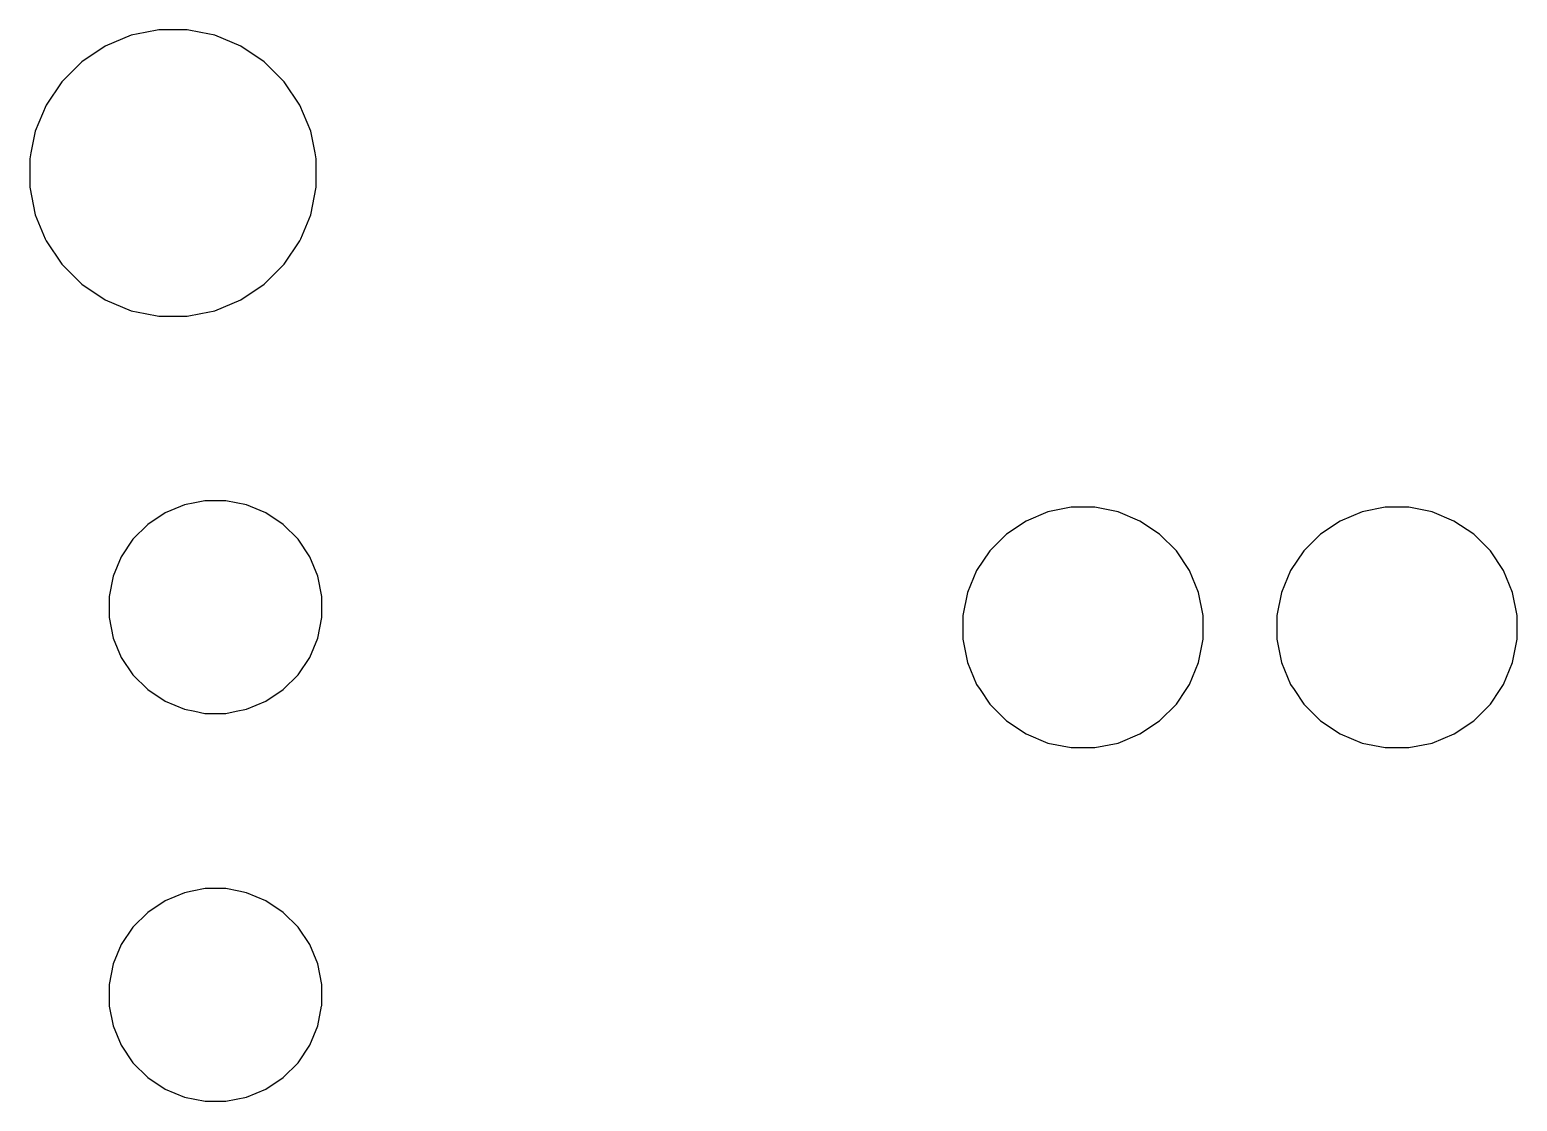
# Model space of a CAD drawing. Extents: x 169 to 33241, y 66 to 35500.
# Drawn here: x 210.22 to 226.33, y 161.7 to 173.3 of the extents above; entities that cross this region are included whole.
import ezdxf

# ---------------------------------------------------------------- set-up
doc = ezdxf.new("R2010")
doc.units = 0

msp = doc.modelspace()

# ---------------------------------------------------------------- linework, layer by layer
at = {"layer": 'Construction'}
for p, q in [((211.6202, 173.30107), (211.47034, 173.27137)), ((211.92576, 173.30107), (211.6202, 173.30107)), ((212.07536, 173.27137), (211.92576, 173.30107)), ((211.03828, 173.12453), (210.78428, 172.95486)), ((211.32048, 173.24137), (211.03828, 173.12453)), ((211.47034, 173.27137), (211.32048, 173.24137)), ((212.22522, 173.24137), (212.07536, 173.27137)), ((212.50767, 173.12453), (212.22522, 173.24137)), ((212.76167, 172.95486), (212.50767, 173.12453)), ((210.78428, 172.95486), (210.56813, 172.7387)), ((212.97757, 172.7387), (212.76167, 172.95486)), ((210.56813, 172.7387), (210.39846, 172.48471)), ((213.14724, 172.48471), (212.97757, 172.7387)), ((210.39846, 172.48471), (210.28136, 172.20251)), ((213.26434, 172.20251), (213.14724, 172.48471)), ((210.28136, 172.20251), (210.23466, 171.96731)), ((213.31104, 171.96731), (213.26434, 172.20251)), ((210.23466, 171.96731), (210.22196, 171.90281)), ((210.22196, 171.90281), (210.22196, 171.59725)), ((213.32374, 171.90281), (213.31104, 171.96731)), ((213.32374, 171.59725), (213.32374, 171.90281)), ((210.22196, 171.59725), (210.28136, 171.29778)), ((213.26434, 171.29778), (213.32374, 171.59725)), ((210.28136, 171.29778), (210.38982, 171.03616)), ((213.15588, 171.03616), (213.26434, 171.29778)), ((210.38982, 171.03616), (210.39882, 171.01536)), ((213.14688, 171.01536), (213.15588, 171.03616)), ((210.39882, 171.01536), (210.56849, 170.76136)), ((212.97721, 170.76136), (213.14688, 171.01536)), ((210.56849, 170.76136), (210.78464, 170.54547)), ((212.76131, 170.54547), (212.97721, 170.76136)), ((210.78464, 170.54547), (211.03864, 170.37554)), ((212.50731, 170.37554), (212.76131, 170.54547)), ((211.03864, 170.37554), (211.32084, 170.2587)), ((211.32084, 170.2587), (211.4707, 170.229)), ((211.4707, 170.229), (211.62056, 170.1993)), ((211.92612, 170.1993), (212.075, 170.229)), ((212.075, 170.229), (212.22486, 170.2587)), ((212.22486, 170.2587), (212.50731, 170.37554)), ((211.62056, 170.1993), (211.92612, 170.1993)), ((211.89665, 168.15672), (211.74856, 168.09552)), ((212.0079, 168.17882), (211.89665, 168.15672)), ((212.11915, 168.20092), (212.0079, 168.17882)), ((212.34572, 168.20092), (212.11915, 168.20092)), ((212.45697, 168.17882), (212.34572, 168.20092)), ((212.56822, 168.15672), (212.45697, 168.17882)), ((212.7163, 168.09552), (212.56822, 168.15672)), ((211.68736, 168.07012), (211.49864, 167.94414)), ((211.74856, 168.09552), (211.68736, 168.07012)), ((211.68736, 168.07012), (211.68736, 168.07012)), ((211.68736, 168.07012), (211.68736, 168.07012)), ((212.7778, 168.07012), (212.7163, 168.09552)), ((212.96627, 167.94414), (212.7778, 168.07012)), ((212.7778, 168.07012), (212.7778, 168.07012)), ((212.7778, 168.07012), (212.7778, 168.07012)), ((221.00907, 167.98182), (220.79596, 167.83932)), ((221.2458, 168.07982), (221.00907, 167.98182)), ((221.00907, 167.98182), (221.00907, 167.98182)), ((221.00907, 167.98182), (221.00907, 167.98182)), ((221.49726, 168.12982), (221.2458, 168.07982)), ((221.75354, 168.12982), (221.49726, 168.12982)), ((222.005, 168.07982), (221.75354, 168.12982)), ((222.24173, 167.98182), (222.005, 168.07982)), ((222.45484, 167.83932), (222.24173, 167.98182)), ((222.24173, 167.98182), (222.24173, 167.98182)), ((222.24173, 167.98182), (222.24173, 167.98182)), ((224.40928, 167.98182), (224.19618, 167.83932)), ((224.64601, 168.07982), (224.40928, 167.98182)), ((224.40928, 167.98182), (224.40928, 167.98182)), ((224.40928, 167.98182), (224.40928, 167.98182)), ((224.89747, 168.12982), (224.64601, 168.07982)), ((225.15376, 168.12982), (224.89747, 168.12982)), ((225.40496, 168.07982), (225.15376, 168.12982)), ((225.64169, 167.98182), (225.40496, 168.07982)), ((225.8548, 167.83932), (225.64169, 167.98182)), ((225.64169, 167.98182), (225.64169, 167.98182)), ((225.64169, 167.98182), (225.64169, 167.98182)), ((211.49864, 167.94414), (211.33836, 167.78387)), ((213.12654, 167.78387), (212.96627, 167.94414)), ((220.79596, 167.83932), (220.61486, 167.65822)), ((222.63594, 167.65822), (222.45484, 167.83932)), ((224.19618, 167.83932), (224.01508, 167.65822)), ((226.03615, 167.65822), (225.8548, 167.83932)), ((211.33836, 167.78387), (211.21238, 167.59514)), ((213.25253, 167.59514), (213.12654, 167.78387)), ((220.61486, 167.65822), (220.47237, 167.44512)), ((222.77843, 167.44512), (222.63594, 167.65822)), ((224.01508, 167.65822), (223.87258, 167.44512)), ((226.17839, 167.44512), (226.03615, 167.65822)), ((211.21238, 167.59514), (211.12578, 167.38585)), ((213.33943, 167.38585), (213.25253, 167.59514)), ((211.12578, 167.38585), (211.08158, 167.16334)), ((213.38363, 167.16334), (213.33943, 167.38585)), ((220.47237, 167.44512), (220.37427, 167.20839)), ((220.47237, 167.44512), (220.47237, 167.44512)), ((222.87653, 167.20839), (222.77843, 167.44512)), ((222.77843, 167.44512), (222.77843, 167.44512)), ((223.87258, 167.44512), (223.77458, 167.20839)), ((223.87258, 167.44512), (223.87258, 167.44512)), ((226.27669, 167.20839), (226.17839, 167.44512)), ((226.17839, 167.44512), (226.17839, 167.44512)), ((220.37427, 167.20839), (220.32427, 166.95693)), ((222.92653, 166.95693), (222.87653, 167.20839)), ((223.77458, 167.20839), (223.72458, 166.95693)), ((226.32649, 166.95693), (226.27669, 167.20839)), ((211.08158, 167.16334), (211.08158, 166.93678)), ((213.38363, 166.93678), (213.38363, 167.16334)), ((211.08158, 166.93678), (211.12578, 166.71427)), ((213.33943, 166.71427), (213.38363, 166.93678)), ((220.32427, 166.95693), (220.32427, 166.70064)), ((222.92653, 166.70064), (222.92653, 166.95693)), ((223.72458, 166.95693), (223.72458, 166.70064)), ((226.32649, 166.70064), (226.32649, 166.95693)), ((211.12578, 166.71427), (211.21238, 166.50472)), ((213.25253, 166.50472), (213.33943, 166.71427)), ((220.32427, 166.70064), (220.37427, 166.44943)), ((222.87653, 166.44943), (222.92653, 166.70064)), ((223.72458, 166.70064), (223.77458, 166.44943)), ((226.27669, 166.44943), (226.32649, 166.70064)), ((211.21238, 166.50472), (211.33836, 166.31625)), ((213.12654, 166.31625), (213.25253, 166.50472)), ((220.37427, 166.44943), (220.47237, 166.21271)), ((222.77843, 166.21271), (222.87653, 166.44943)), ((223.77458, 166.44943), (223.87258, 166.21271)), ((226.17839, 166.21271), (226.27669, 166.44943)), ((211.33836, 166.31625), (211.49864, 166.15598)), ((212.96627, 166.15598), (213.12654, 166.31625)), ((220.47237, 166.21271), (220.51047, 166.15581)), ((222.74033, 166.15581), (222.77843, 166.21271)), ((223.87258, 166.21271), (223.91068, 166.15581)), ((226.14059, 166.15581), (226.17839, 166.21271)), ((211.49864, 166.15598), (211.68736, 166.03)), ((212.7778, 166.03), (212.96627, 166.15598)), ((220.51047, 166.15581), (220.61486, 165.9996)), ((222.63594, 165.9996), (222.74033, 166.15581)), ((223.91068, 166.15581), (224.01508, 165.9996)), ((226.03619, 165.9996), (226.14059, 166.15581)), ((211.68736, 166.03), (211.89666, 165.9434)), ((211.89666, 165.9434), (212.00791, 165.921)), ((212.00791, 165.921), (212.11916, 165.8989)), ((212.11916, 165.8989), (212.34573, 165.8989)), ((212.34573, 165.8989), (212.457, 165.921)), ((212.457, 165.921), (212.56825, 165.9434)), ((212.56825, 165.9434), (212.7778, 166.03)), ((220.61486, 165.9996), (220.79596, 165.81824)), ((222.45484, 165.81824), (222.63594, 165.9996)), ((224.01508, 165.9996), (224.19618, 165.81824)), ((225.85484, 165.81824), (226.03619, 165.9996)), ((220.79596, 165.81824), (221.00907, 165.676)), ((222.24173, 165.676), (222.45484, 165.81824)), ((224.19618, 165.81824), (224.40928, 165.676)), ((225.64173, 165.676), (225.85484, 165.81824)), ((221.00907, 165.676), (221.00907, 165.676)), ((221.00907, 165.676), (221.2458, 165.578)), ((221.2458, 165.578), (221.49726, 165.528)), ((221.75354, 165.528), (222.005, 165.578)), ((222.005, 165.578), (222.24173, 165.676)), ((222.24173, 165.676), (222.24173, 165.676)), ((224.40928, 165.676), (224.40928, 165.676)), ((224.40928, 165.676), (224.64601, 165.578)), ((224.64601, 165.578), (224.89747, 165.528)), ((225.15376, 165.528), (225.405, 165.578)), ((225.405, 165.578), (225.64173, 165.676)), ((225.64173, 165.676), (225.64173, 165.676)), ((221.49726, 165.528), (221.75354, 165.528)), ((224.89747, 165.528), (225.15376, 165.528)), ((211.89724, 163.95666), (211.68794, 163.86976)), ((211.98204, 163.97346), (211.89724, 163.95666)), ((212.11971, 164.00086), (211.98204, 163.97346)), ((212.34628, 164.00086), (212.11971, 164.00086)), ((212.48395, 163.97346), (212.34628, 164.00086)), ((212.56875, 163.95666), (212.48395, 163.97346)), ((212.7783, 163.86976), (212.56875, 163.95666)), ((211.68794, 163.86976), (211.49922, 163.74378)), ((212.96677, 163.74378), (212.7783, 163.86976)), ((211.49922, 163.74378), (211.33894, 163.5835)), ((213.12704, 163.5835), (212.96677, 163.74378)), ((211.33894, 163.5835), (211.21296, 163.39503)), ((213.25303, 163.39503), (213.12704, 163.5835)), ((211.21296, 163.39503), (211.12636, 163.18548)), ((213.33993, 163.18548), (213.25303, 163.39503)), ((211.12636, 163.18548), (211.08216, 162.96323)), ((213.38413, 162.96323), (213.33993, 163.18548)), ((211.08216, 162.96323), (211.08216, 162.73641)), ((213.38413, 162.73641), (213.38413, 162.96323)), ((211.08216, 162.73641), (211.08316, 162.72941)), ((211.08316, 162.72941), (211.12606, 162.51427)), ((213.33943, 162.51427), (213.38213, 162.72941)), ((213.38213, 162.72941), (213.38413, 162.73641)), ((211.12606, 162.51427), (211.21266, 162.30472)), ((213.25253, 162.30472), (213.33943, 162.51427)), ((211.21266, 162.30472), (211.21266, 162.30472)), ((211.21266, 162.30472), (211.33864, 162.11626)), ((213.12654, 162.11626), (213.25253, 162.30472)), ((213.25253, 162.30472), (213.25253, 162.30472)), ((211.33864, 162.11626), (211.49892, 161.95598)), ((212.96627, 161.95598), (213.12654, 162.11626)), ((211.49892, 161.95598), (211.68764, 161.83)), ((212.7778, 161.83), (212.96627, 161.95598)), ((211.68764, 161.83), (211.89694, 161.7431)), ((211.89694, 161.7431), (212.00819, 161.721)), ((212.00819, 161.721), (212.11944, 161.6989)), ((212.11944, 161.6989), (212.34601, 161.6989)), ((212.34601, 161.6989), (212.457, 161.721)), ((212.457, 161.721), (212.56825, 161.7431)), ((212.56825, 161.7431), (212.7778, 161.83))]:
    msp.add_line(p, q, dxfattribs=at)

doc.saveas('drawing.dxf')
